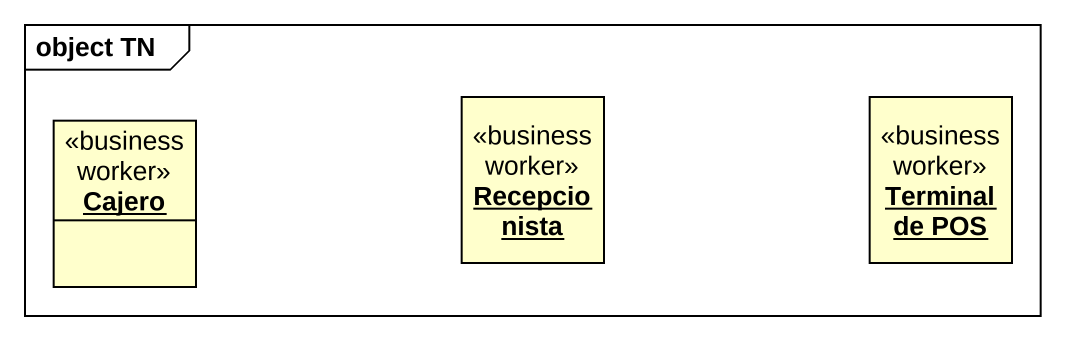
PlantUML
@startuml
mainframe object TN
hide circle
hide empty members
object Cajero <<business worker>>
object Recepcionista <<business worker>>
object "Terminal de POS" as Terminal_de_POS <<business worker>>
@enduml
